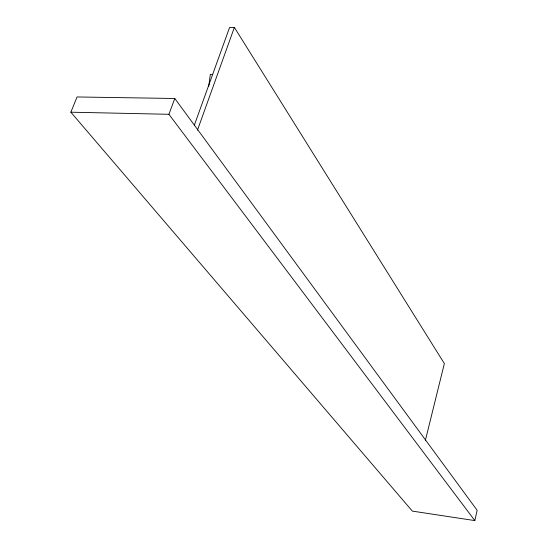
<?xml version="1.0" encoding="UTF-8"?>
<svg xmlns="http://www.w3.org/2000/svg" width="548" height="548" viewBox="0 0 548 548"><rect width="100%" height="100%" fill="white"/><g stroke="black" fill="none" stroke-linecap="round" stroke-linejoin="round"><path stroke-width="0.82" d="M208.747 86.221L210.336 74.364L212.72 74.384M474.835 520.6L477.15 510.311L174.791 98.489L77.069 96.962L70.85 112.196L412.343 511.113L474.835 520.6L168.921 114.292L70.85 112.196M425.317 440.619L444.36 363.564L234.373 27.4L229.598 27.448L194.321 125.211M197.479 130.15L234.373 27.4M168.921 114.292L174.791 98.489"/></g></svg>
